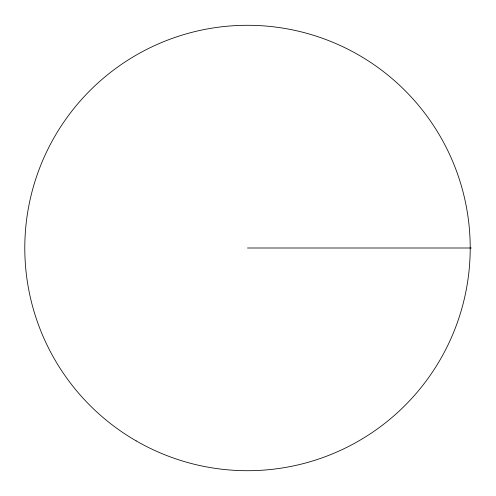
<?xml version="1.0" encoding="UTF-8"?>
<svg xmlns="http://www.w3.org/2000/svg" width="496" height="496" viewBox="0 0 496 496"><rect width="100%" height="100%" fill="white"/><g stroke="black" fill="none" stroke-linecap="round" stroke-linejoin="round"><path stroke-width="0.74" d="M247.504 248L471.2 248M136.152 440.87A222.704 222.704 0 0 0 470.208 248A222.704 222.704 0 0 0 136.152 55.13A222.704 222.704 0 0 0 136.152 440.87"/></g></svg>
